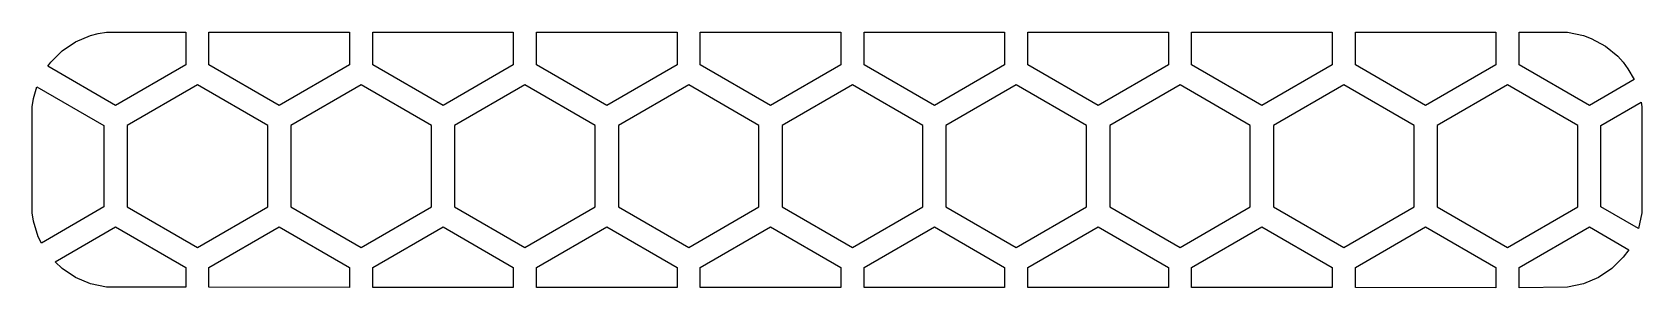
# Model space of a CAD drawing. Header units: millimetres. Extents: x 32.8 to 67.5, y -207.9 to -202.4.
import ezdxf

# ---------------------------------------------------------------- set-up
doc = ezdxf.new("R2010")
doc.units = ezdxf.units.MM

# ---------------------------------------------------------------- blocks, each defined once
blk = doc.blocks.new('HEX')
blk.add_lwpolyline([(1.516, 0.875), (0, 1.75), (-1.516, 0.875), (-1.516, -0.875), (0, -1.75), (1.516, -0.875)], close=True)

msp = doc.modelspace()

# ---------------------------------------------------------------- linework, layer by layer
for points in [[(33.187, -203.034), (33.431, -202.79), (33.717, -202.596), (34.039, -202.46), (34.211, -202.415), (34.389, -202.388), (36.097, -202.388), (36.097, -203.088), (34.581, -203.963), (33.122, -203.12), (33.187, -203.034)], [(39.628, -202.388), (39.628, -203.088), (38.113, -203.963), (36.597, -203.088), (36.597, -202.388), (39.628, -202.388)], [(43.159, -202.388), (43.159, -203.088), (41.644, -203.963), (40.128, -203.088), (40.128, -202.388), (43.159, -202.388)], [(46.69, -202.388), (46.69, -203.088), (45.175, -203.963), (43.659, -203.088), (43.659, -202.388), (46.69, -202.388)], [(50.221, -202.388), (50.221, -203.088), (48.706, -203.963), (47.19, -203.088), (47.19, -202.388), (50.221, -202.388)], [(53.752, -202.388), (53.752, -203.088), (52.237, -203.963), (50.721, -203.088), (50.721, -202.388), (53.752, -202.388)], [(57.284, -202.388), (57.284, -203.088), (55.768, -203.963), (54.252, -203.088), (54.252, -202.388), (57.284, -202.388)], [(60.815, -202.388), (60.815, -203.088), (59.299, -203.963), (57.784, -203.088), (57.784, -202.388), (60.815, -202.388)], [(64.346, -202.388), (64.346, -203.088), (62.83, -203.963), (61.315, -203.088), (61.315, -202.388), (64.346, -202.388)], [(65.887, -202.388), (66.237, -202.46), (66.401, -202.52), (66.706, -202.686), (66.973, -202.906), (67.089, -203.034), (67.192, -203.172), (67.324, -203.407), (66.361, -203.963), (64.846, -203.088), (64.846, -202.388), (65.887, -202.388)], [(32.917, -206.788), (32.812, -206.451), (32.785, -206.273), (32.785, -203.992), (32.812, -203.814), (32.886, -203.561), (34.331, -204.396), (34.331, -206.146), (32.983, -206.924), (32.917, -206.788)], [(67.491, -203.992), (67.491, -206.273), (67.422, -206.614), (66.611, -206.146), (66.611, -204.396), (67.476, -203.896), (67.491, -203.992)], [(34.389, -207.877), (34.039, -207.806), (33.717, -207.669), (33.431, -207.475), (33.278, -207.331), (34.581, -206.579), (36.097, -207.454), (36.097, -207.878), (34.389, -207.877)], [(36.597, -207.878), (36.597, -207.454), (38.113, -206.579), (39.628, -207.454), (39.628, -207.879), (36.597, -207.878)], [(40.128, -207.879), (40.128, -207.454), (41.644, -206.579), (43.159, -207.454), (43.159, -207.88), (40.128, -207.879)], [(43.659, -207.88), (43.659, -207.454), (45.175, -206.579), (46.69, -207.454), (46.69, -207.881), (43.659, -207.88)], [(47.19, -207.881), (47.19, -207.454), (48.706, -206.579), (50.221, -207.454), (50.221, -207.882), (47.19, -207.881)], [(50.721, -207.882), (50.721, -207.454), (52.237, -206.579), (53.752, -207.454), (53.752, -207.883), (50.721, -207.882)], [(54.252, -207.883), (54.252, -207.454), (55.768, -206.579), (57.284, -207.454), (57.284, -207.884), (54.252, -207.883)], [(57.784, -207.884), (57.784, -207.454), (59.299, -206.579), (60.815, -207.454), (60.815, -207.885), (57.784, -207.884)], [(61.315, -207.885), (61.315, -207.454), (62.83, -206.579), (64.346, -207.454), (64.346, -207.886), (61.315, -207.885)], [(64.846, -207.887), (64.846, -207.454), (66.361, -206.579), (67.208, -207.068), (67.089, -207.231), (66.845, -207.475), (66.558, -207.669), (66.237, -207.806), (65.887, -207.877), (64.846, -207.887)]]:
    msp.add_lwpolyline(points, close=True)

# ---------------------------------------------------------------- block references
for p in [(36.347, -205.271), (39.878, -205.271), (43.409, -205.271), (46.94, -205.271), (50.471, -205.271), (54.002, -205.271), (57.534, -205.271), (61.065, -205.271), (64.596, -205.271)]:
    msp.add_blockref('HEX', p)

doc.saveas('drawing.dxf')
